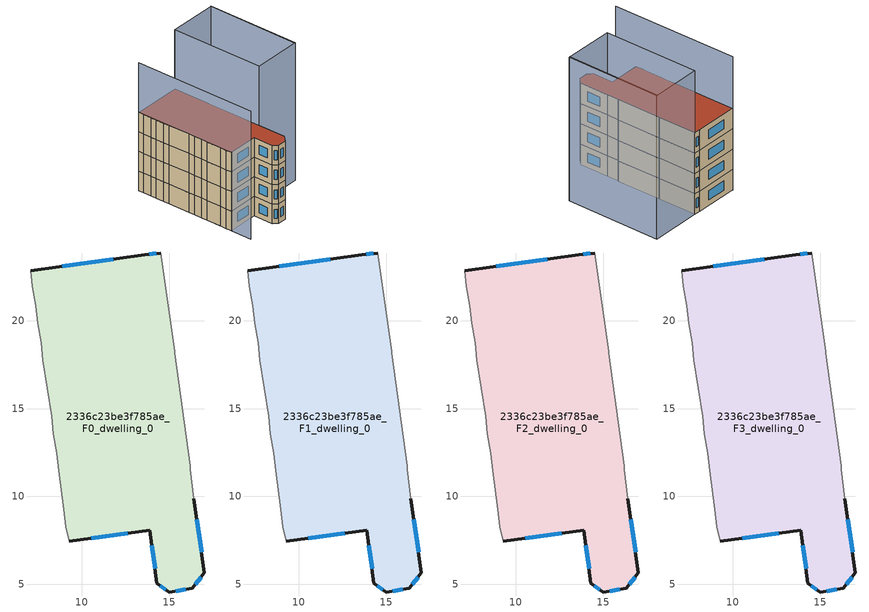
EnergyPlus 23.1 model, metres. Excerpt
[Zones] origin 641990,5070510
2336c23be3f785ae_F0_dwelling_0
 floor ground (EU_floor_Construction): 14.5,23.86 15.3,18.26 15.3,18.16 16.2,11.75 16.2,11.55 16.4,9.85 17,5.65 16.3,4.75 15,4.55 14.3,5.05 13.9,8.05 9.3,7.45 9.09,8.25 8.99,9.25 8.7,11.46 8.6,12.46 8.4,13.56 8.3,14.56 7.8,17.76 7.7,18.76 7.5,19.86 7.4,20.86 7.2,21.96 7.1,22.87 13.6,23.76 z0
 wall outside (EU_wall_Construction): 9.3,7.45 13.9,8.05 14.3,5.05 15,4.55 16.3,4.75 17,5.65 16.4,9.85 / 14.5,23.86 13.6,23.76 7.1,22.87 z0:3
 wall adiabatic (EU_wall_Construction): 16.4,9.85 16.2,11.55 16.2,11.75 15.3,18.16 15.3,18.26 14.5,23.86 / 7.1,22.87 7.2,21.96 7.4,20.86 7.5,19.86 7.7,18.76 7.8,17.76 8.3,14.56 8.4,13.56 8.6,12.46 8.7,11.46 8.99,9.25 9.09,8.25 9.3,7.45 z0:3
 window (EU_Window_Construction): 16.84,6.81 16.57,8.7 / 16.49,5 16.81,5.4 / 15.36,4.6 15.94,4.69 / 14.49,4.91 14.81,4.69 / 14.01,7.23 14.19,5.88 / 10.56,7.62 12.63,7.89 / 11.81,23.52 8.89,23.11 / 14.26,23.84 13.85,23.79 z0.83:2.17
2336c23be3f785ae_F1_dwelling_0
 floor to 2336c23be3f785ae_F0_dwelling_0 (EU_floor_Construction): 14.5,23.86 15.3,18.26 15.3,18.16 16.2,11.75 16.2,11.55 16.4,9.85 17,5.65 16.3,4.75 15,4.55 14.3,5.05 13.9,8.05 9.29,7.45 9.09,8.25 8.99,9.25 8.7,11.46 8.6,12.46 8.4,13.56 8.3,14.56 7.8,17.76 7.7,18.76 7.5,19.86 7.4,20.86 7.2,21.96 7.1,22.87 13.6,23.76 z3
 wall outside (EU_wall_Construction): 9.3,7.45 13.9,8.05 14.3,5.05 15,4.55 16.3,4.75 17,5.65 16.4,9.85 / 14.5,23.86 13.6,23.76 7.1,22.87 z3:6
 wall adiabatic (EU_wall_Construction): 16.4,9.85 16.2,11.55 16.2,11.75 15.3,18.16 15.3,18.26 14.5,23.86 / 7.1,22.87 7.2,21.96 7.4,20.86 7.5,19.86 7.7,18.76 7.8,17.76 8.3,14.56 8.4,13.56 8.6,12.46 8.7,11.46 8.99,9.25 9.09,8.25 9.3,7.45 z3:6
 window (EU_Window_Construction): 16.84,6.81 16.57,8.7 / 16.49,5 16.81,5.4 / 15.36,4.6 15.94,4.69 / 14.49,4.91 14.81,4.69 / 14.01,7.23 14.19,5.88 / 10.56,7.62 12.63,7.89 / 11.81,23.52 8.89,23.11 / 14.26,23.84 13.85,23.79 z3.83:5.17
2336c23be3f785ae_F2_dwelling_0
 floor to 2336c23be3f785ae_F1_dwelling_0 (EU_floor_Construction): 14.5,23.86 15.3,18.26 15.3,18.16 16.2,11.75 16.2,11.55 16.4,9.85 17,5.65 16.3,4.75 15,4.55 14.3,5.05 13.9,8.05 9.29,7.45 9.09,8.25 8.99,9.25 8.7,11.46 8.6,12.46 8.4,13.56 8.3,14.56 7.8,17.76 7.7,18.76 7.5,19.86 7.4,20.86 7.2,21.96 7.1,22.87 13.6,23.76 z6
 wall outside (EU_wall_Construction): 9.3,7.45 13.9,8.05 14.3,5.05 15,4.55 16.3,4.75 17,5.65 16.4,9.85 / 14.5,23.86 13.6,23.76 7.1,22.87 z6:9
 wall adiabatic (EU_wall_Construction): 16.4,9.85 16.2,11.55 16.2,11.75 15.3,18.16 15.3,18.26 14.5,23.86 / 7.1,22.87 7.2,21.96 7.4,20.86 7.5,19.86 7.7,18.76 7.8,17.76 8.3,14.56 8.4,13.56 8.6,12.46 8.7,11.46 8.99,9.25 9.09,8.25 9.3,7.45 z6:9
 window (EU_Window_Construction): 16.84,6.81 16.57,8.7 / 16.49,5 16.81,5.4 / 15.36,4.6 15.94,4.69 / 14.49,4.91 14.81,4.69 / 14.01,7.23 14.19,5.88 / 10.56,7.62 12.63,7.89 / 11.81,23.52 8.89,23.11 / 14.26,23.84 13.85,23.79 z6.83:8.17
2336c23be3f785ae_F3_dwelling_0
 floor to 2336c23be3f785ae_F2_dwelling_0 (EU_floor_Construction): 14.5,23.86 15.3,18.26 15.3,18.16 16.2,11.75 16.2,11.55 16.4,9.85 17,5.65 16.3,4.75 15,4.55 14.3,5.05 13.9,8.05 9.29,7.45 9.09,8.25 8.99,9.25 8.7,11.46 8.6,12.46 8.4,13.56 8.3,14.56 7.8,17.76 7.7,18.76 7.5,19.86 7.4,20.86 7.2,21.96 7.1,22.87 13.6,23.76 z9
 wall outside (EU_wall_Construction): 9.3,7.45 13.9,8.05 14.3,5.05 15,4.55 16.3,4.75 17,5.65 16.4,9.85 / 14.5,23.86 13.6,23.76 7.1,22.87 z9:12
 wall adiabatic (EU_wall_Construction): 16.4,9.85 16.2,11.55 16.2,11.75 15.3,18.16 15.3,18.26 14.5,23.86 / 7.1,22.87 7.2,21.96 7.4,20.86 7.5,19.86 7.7,18.76 7.8,17.76 8.3,14.56 8.4,13.56 8.6,12.46 8.7,11.46 8.99,9.25 9.09,8.25 9.3,7.45 z9:12
 window (EU_Window_Construction): 16.84,6.81 16.57,8.7 / 16.49,5 16.81,5.4 / 15.36,4.6 15.94,4.69 / 14.49,4.91 14.81,4.69 / 14.01,7.23 14.19,5.88 / 10.56,7.62 12.63,7.89 / 11.81,23.52 8.89,23.11 / 14.26,23.84 13.85,23.79 z9.83:11.17
 roof outside (EU_roof_Construction): 16.3,4.75 17,5.65 16.4,9.85 16.2,11.55 16.2,11.75 15.3,18.16 15.3,18.26 14.5,23.86 13.6,23.76 7.1,22.87 7.2,21.96 7.4,20.86 7.5,19.86 7.7,18.76 7.8,17.76 8.3,14.56 8.4,13.56 8.6,12.46 8.7,11.46 8.99,9.25 9.09,8.25 9.3,7.45 13.9,8.05 14.3,5.05 15,4.55 z12
shading: 23.7,10.84 21.81,24.86 / 16.4,9.85 14.5,23.87 / 14.5,23.87 21.91,24.87 / 21.91,24.87 23.81,10.85 / 23.81,10.85 16.4,9.85 z0:21.1; 7.18,22.91 9.74,4.22 z0:19.6
[Building]
EU S2 Campaign: North Axis=0; Terrain=City; Solar Distribution=FullExterior
[Site:Location]
Lyon-Bron: Latitude=45.75; Longitude=5; Time Zone=1; Elevation=198
[SizingPeriod:WeatherFileDays]
AnnualSizingPeriod: Begin Month=1; Begin Day of Month=1; End Month=12; End Day of Month=31; Day of Week for Start Day=Monday; Use Weather File Daylight Saving Period=No; Use Weather File Rain and Snow Indicators=No
[MATERIAL]
EU_InternalMass_Material: Roughness=MediumRough; Thickness=0.1; Conductivity=1; Density=1800; Specific Heat=900; Thermal Absorptance=0.9; Solar Absorptance=0.7; Visible Absorptance=0.7
[MATERIAL:NOMASS] Roughness=MediumRough; Thermal Absorptance=0.9; Solar Absorptance=0.7; Visible Absorptance=0.7
Name | Thermal Resistance
EU_wall_NoMass | 0.87146
EU_roof_NoMass | 0.842276
EU_floor_NoMass | 0.496999
[WINDOWMATERIAL:SIMPLEGLAZINGSYSTEM]
EU_Window_SimpleGlazing: UFactor=2.2525; Solar Heat Gain Coefficient=0.76; Visible Transmittance=0.76
[CONSTRUCTION]
EU_wall_Construction: EU_wall_NoMass
EU_roof_Construction: EU_roof_NoMass
EU_floor_Construction: EU_floor_NoMass
EU_InternalMass_Construction: EU_InternalMass_Material
EU_Window_Construction: EU_Window_SimpleGlazing
[ZONE] Type=1; Multiplier=1; Ceiling Height=autocalculate; Floor Area=autocalculate; Part of Total Floor Area=Yes
Name | Volume
2336c23be3f785ae_F0_dwelling_0 | 377.269
2336c23be3f785ae_F1_dwelling_0; 2336c23be3f785ae_F2_dwelling_0 | 377.272
2336c23be3f785ae_F3_dwelling_0 | 1509.09
[INTERNALMASS] Construction=EU_InternalMass_Construction; Surface Area=125.756
Name | Zone or ZoneList
2336c23be3f785ae_F0_dwelling_0_EU_InternalMass | 2336c23be3f785ae_F0_dwelling_0
2336c23be3f785ae_F1_dwelling_0_EU_InternalMass | 2336c23be3f785ae_F1_dwelling_0
2336c23be3f785ae_F2_dwelling_0_EU_InternalMass | 2336c23be3f785ae_F2_dwelling_0
2336c23be3f785ae_F3_dwelling_0_EU_InternalMass | 2336c23be3f785ae_F3_dwelling_0
[OTHEREQUIPMENT] Fuel Type=Electricity; Design Level Calculation Method=Watts/Area; Power per Zone Floor Area=1; Fraction Latent=0; Fraction Radiant=0; Fraction Lost=0; Carbon Dioxide Generation Rate=0; EndUse Subcategory=EU_Step8_InternalGains
Name | Zone or ZoneList or Space or SpaceList | Schedule
EU_Step8_InternalGain_2336c23be3f785ae_F0_dwelling_0_f000 | 2336c23be3f785ae_F0_dwelling_0 | EU_Step8_GainSchedule_2336c23be3f785ae_F0_dwelling_0_f000
EU_Step8_InternalGain_2336c23be3f785ae_F1_dwelling_0_f000 | 2336c23be3f785ae_F1_dwelling_0 | EU_Step8_GainSchedule_2336c23be3f785ae_F1_dwelling_0_f000
EU_Step8_InternalGain_2336c23be3f785ae_F2_dwelling_0_f000 | 2336c23be3f785ae_F2_dwelling_0 | EU_Step8_GainSchedule_2336c23be3f785ae_F2_dwelling_0_f000
EU_Step8_InternalGain_2336c23be3f785ae_F3_dwelling_0_f000 | 2336c23be3f785ae_F3_dwelling_0 | EU_Step8_GainSchedule_2336c23be3f785ae_F3_dwelling_0_f000
[ZONEVENTILATION:DESIGNFLOWRATE] Schedule=EU_AlwaysOn; Design Flow Rate Calculation Method=AirChanges/Hour; Air Changes per Hour=0.425; Ventilation Type=Natural; Fan Pressure Rise=0; Fan Total Efficiency=1; Constant Term Coefficient=1; Temperature Term Coefficient=0; Velocity Term Coefficient=0; Velocity Squared Term Coefficient=0; Minimum Indoor Temperature=-100; Maximum Indoor Temperature=100; Delta Temperature=-100; Minimum Outdoor Temperature=-100; Maximum Outdoor Temperature=100; Maximum Wind Speed=40
Name | Zone or ZoneList or Space or SpaceList
EU_ConstantAir_2336c23be3f785ae_F0_dwelling_0 | 2336c23be3f785ae_F0_dwelling_0
EU_ConstantAir_2336c23be3f785ae_F1_dwelling_0 | 2336c23be3f785ae_F1_dwelling_0
EU_ConstantAir_2336c23be3f785ae_F2_dwelling_0 | 2336c23be3f785ae_F2_dwelling_0
EU_ConstantAir_2336c23be3f785ae_F3_dwelling_0 | 2336c23be3f785ae_F3_dwelling_0
[HVACTEMPLATE:THERMOSTAT] Constant Heating Setpoint=20; Constant Cooling Setpoint=50
EU_HeatOnly_2336c23be3f785ae_F0_dwelling_0; EU_HeatOnly_2336c23be3f785ae_F1_dwelling_0; EU_HeatOnly_2336c23be3f785ae_F2_dwelling_0; EU_HeatOnly_2336c23be3f785ae_F3_dwelling_0
[HVACTEMPLATE:ZONE:IDEALLOADSAIRSYSTEM] System Availability Schedule=EU_AlwaysOn; Maximum Heating Supply Air Temperature=50; Minimum Cooling Supply Air Temperature=13; Maximum Heating Supply Air Humidity Ratio=0.0156; Minimum Cooling Supply Air Humidity Ratio=0.0077; Heating Limit=NoLimit; Cooling Limit=NoLimit; Heating Availability Schedule=EU_AlwaysOn; Cooling Availability Schedule=EU_CoolingOff; Dehumidification Control Type=ConstantSensibleHeatRatio; Cooling Sensible Heat Ratio=0.7; Dehumidification Setpoint=60; Humidification Control Type=None; Humidification Setpoint=30; Outdoor Air Method=None; Outdoor Air Flow Rate per Person=0.00944; Outdoor Air Flow Rate per Zone Floor Area=0; Outdoor Air Flow Rate per Zone=0; Demand Controlled Ventilation Type=None; Outdoor Air Economizer Type=NoEconomizer; Heat Recovery Type=None; Sensible Heat Recovery Effectiveness=0.7; Latent Heat Recovery Effectiveness=0.65
Name | Template Thermostat
2336c23be3f785ae_F0_dwelling_0 | EU_HeatOnly_2336c23be3f785ae_F0_dwelling_0
2336c23be3f785ae_F1_dwelling_0 | EU_HeatOnly_2336c23be3f785ae_F1_dwelling_0
2336c23be3f785ae_F2_dwelling_0 | EU_HeatOnly_2336c23be3f785ae_F2_dwelling_0
2336c23be3f785ae_F3_dwelling_0 | EU_HeatOnly_2336c23be3f785ae_F3_dwelling_0
[SIZING:ZONE] Zone Cooling Design Supply Air Temperature Input Method=SupplyAirTemperature; Zone Cooling Design Supply Air Temperature=13; Zone Heating Design Supply Air Temperature Input Method=SupplyAirTemperature; Zone Heating Design Supply Air Temperature=50; Zone Cooling Design Supply Air Humidity Ratio=0.008; Zone Heating Design Supply Air Humidity Ratio=0.008; Cooling Design Air Flow Method=DesignDay; Cooling Design Air Flow Rate=0; Cooling Minimum Air Flow per Zone Floor Area=0.000762; Cooling Minimum Air Flow=0; Cooling Minimum Air Flow Fraction=0.2; Heating Design Air Flow Method=DesignDay; Heating Design Air Flow Rate=0; Heating Maximum Air Flow per Zone Floor Area=0.002032; Heating Maximum Air Flow=0.141576; Heating Maximum Air Flow Fraction=0.3; Account for Dedicated Outdoor Air System=No; Dedicated Outdoor Air System Control Strategy=NeutralSupplyAir; Dedicated Outdoor Air Low Setpoint Temperature for Design=autosize; Dedicated Outdoor Air High Setpoint Temperature for Design=autosize; Zone Load Sizing Method=Sensible Load Only No Latent Load; Zone Latent Cooling Design Supply Air Humidity Ratio Input Method=HumidityRatioDifference; Zone Cooling Design Supply Air Humidity Ratio Difference=0.005; Zone Latent Heating Design Supply Air Humidity Ratio Input Method=HumidityRatioDifference; Zone Humidification Design Supply Air Humidity Ratio Difference=0.005
2336c23be3f785ae_F0_dwelling_0; 2336c23be3f785ae_F1_dwelling_0; 2336c23be3f785ae_F2_dwelling_0; 2336c23be3f785ae_F3_dwelling_0
[SCHEDULE:CONSTANT]
Name | Hourly Value
EU_AlwaysOn | 1
EU_CoolingOff | 0
[SCHEDULE:FILE] Column Number=1; Rows to Skip at Top=0; Number of Hours of Data=8760; Column Separator=Comma; Interpolate to Timestep=No; Minutes per Item=60; Adjust Schedule for Daylight Savings=Yes
Name | File
EU_Step8_GainSchedule_2336c23be3f785ae_F0_dwelling_0_f000 | ../../schedules/2336c23be3f785ae/2336c23be3f785ae_F0_dwelling_0_f000_gain.csv
EU_Step8_GainSchedule_2336c23be3f785ae_F1_dwelling_0_f000 | ../../schedules/2336c23be3f785ae/2336c23be3f785ae_F1_dwelling_0_f000_gain.csv
EU_Step8_GainSchedule_2336c23be3f785ae_F2_dwelling_0_f000 | ../../schedules/2336c23be3f785ae/2336c23be3f785ae_F2_dwelling_0_f000_gain.csv
EU_Step8_GainSchedule_2336c23be3f785ae_F3_dwelling_0_f000 | ../../schedules/2336c23be3f785ae/2336c23be3f785ae_F3_dwelling_0_f000_gain.csv
